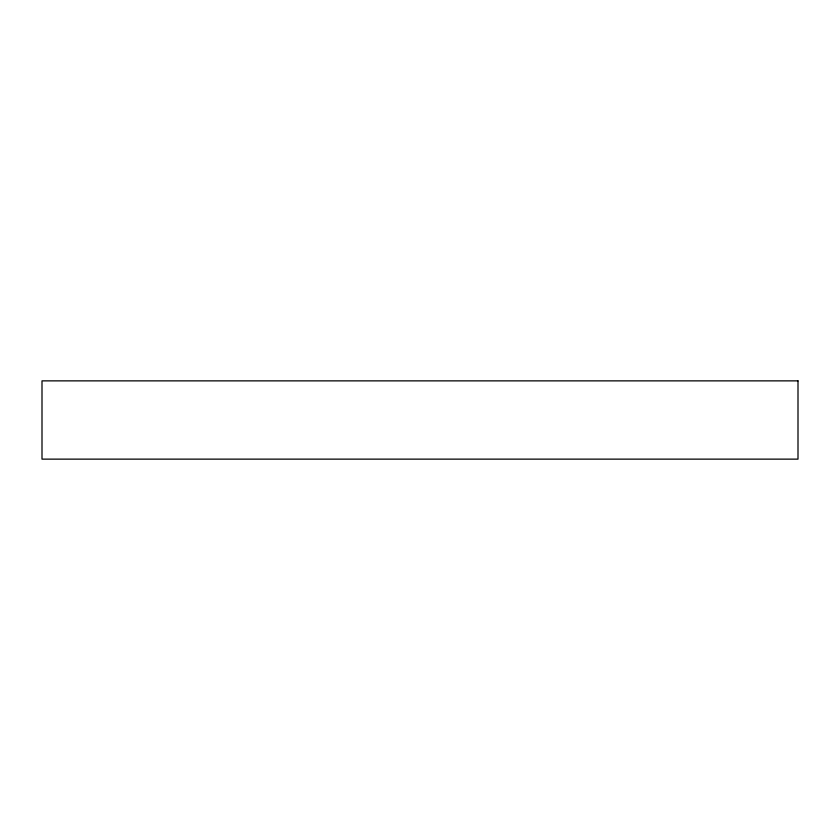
<?xml version="1.0" encoding="UTF-8"?>
<svg xmlns="http://www.w3.org/2000/svg" width="840" height="840" viewBox="0 0 840 840"><rect width="100%" height="100%" fill="white"/><g stroke="black" fill="none" stroke-linecap="round" stroke-linejoin="round"><path stroke-width="1.26" d="M798 380.867L42 380.867L42 459.134L798 459.134L798 380.867"/></g></svg>
